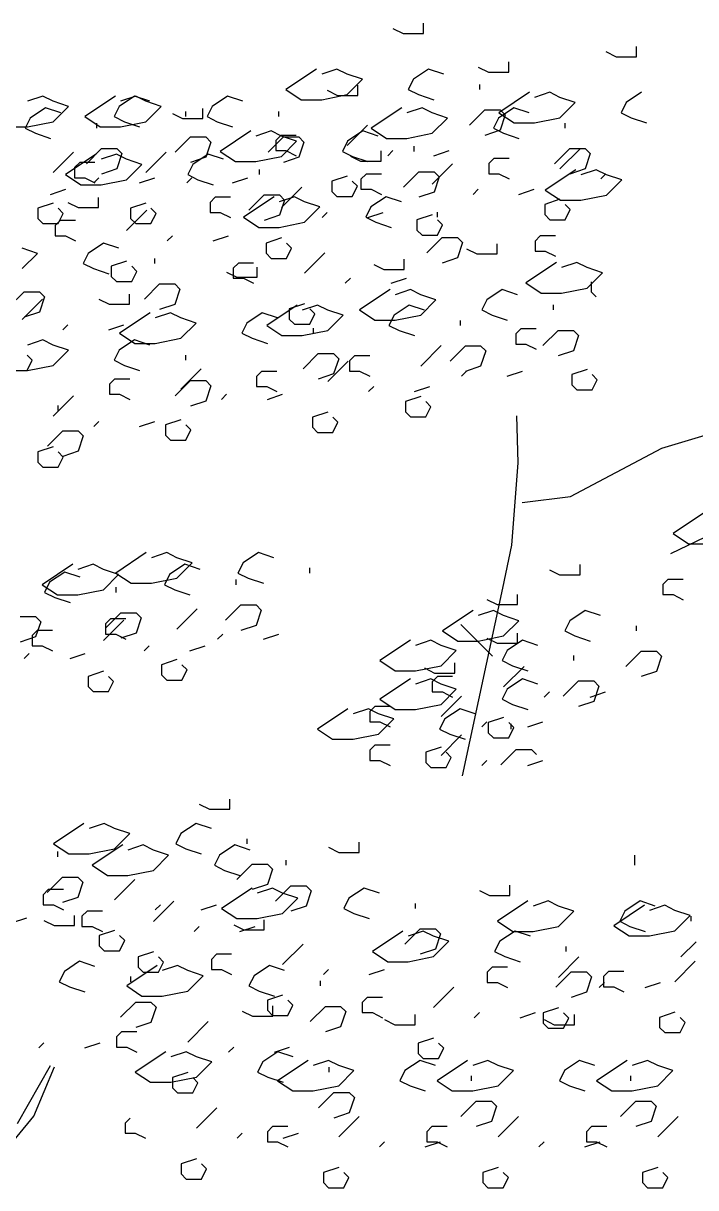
# Model space of a CAD drawing. Header units: metres. Extents: x 2330 to 2661, y 695 to 924.
# Drawn here: x 2596.134 to 2596.994, y 787.908 to 789.399 of the extents above; entities that cross this region are included whole.
import ezdxf

# ---------------------------------------------------------------- set-up
doc = ezdxf.new("R2010")
doc.units = ezdxf.units.M
doc.header["$LTSCALE"] = 20

msp = doc.modelspace()

# ---------------------------------------------------------------- linework, layer by layer
for p, q in [((2596.6065, 789.3927), (2596.6195, 789.3862)), ((2596.6456, 789.3862), (2596.6456, 789.3992)), ((2596.6195, 789.3862), (2596.6456, 789.3862)), ((2596.8788, 789.363), (2596.8918, 789.3564)), ((2596.9179, 789.3564), (2596.9179, 789.3695)), ((2596.7154, 789.3432), (2596.7285, 789.3366)), ((2596.7545, 789.3366), (2596.7545, 789.3497)), ((2596.8918, 789.3564), (2596.9179, 789.3564)), ((2596.5088, 789.3405), (2596.4696, 789.3144)), ((2596.5348, 789.3405), (2596.5153, 789.334)), ((2596.5479, 789.334), (2596.5348, 789.3405)), ((2596.5674, 789.3275), (2596.5479, 789.334)), ((2596.5479, 789.3079), (2596.5674, 789.3275)), ((2596.6326, 789.3275), (2596.6261, 789.3144)), ((2596.6521, 789.3405), (2596.6326, 789.3275)), ((2596.6717, 789.334), (2596.6521, 789.3405)), ((2596.7285, 789.3366), (2596.7545, 789.3366)), ((2596.4696, 789.3144), (2596.4892, 789.3014)), ((2596.5224, 789.3134), (2596.5354, 789.3069)), ((2596.5615, 789.3069), (2596.5615, 789.32)), ((2596.6261, 789.3144), (2596.6391, 789.3079)), ((2596.7173, 789.3209), (2596.7173, 789.3144)), ((2596.1586, 789.3058), (2596.139, 789.2993)), ((2596.1716, 789.2993), (2596.1586, 789.3058)), ((2596.1912, 789.2928), (2596.1716, 789.2993)), ((2596.2513, 789.3058), (2596.2122, 789.2797)), ((2596.2759, 789.3058), (2596.2563, 789.2928)), ((2596.2774, 789.3058), (2596.2578, 789.2993)), ((2596.2954, 789.2993), (2596.2759, 789.3058)), ((2596.2904, 789.2993), (2596.2774, 789.3058)), ((2596.31, 789.2928), (2596.2904, 789.2993)), ((2596.3947, 789.3058), (2596.3751, 789.2928)), ((2596.4142, 789.2993), (2596.3947, 789.3058)), ((2596.4892, 789.3014), (2596.5153, 789.3014)), ((2596.5153, 789.3014), (2596.5479, 789.3079)), ((2596.5354, 789.3069), (2596.5615, 789.3069)), ((2596.6391, 789.3079), (2596.6587, 789.3014)), ((2596.781, 789.3108), (2596.7419, 789.2847)), ((2596.8071, 789.3108), (2596.7876, 789.3043)), ((2596.8201, 789.3043), (2596.8071, 789.3108)), ((2596.8397, 789.2977), (2596.8201, 789.3043)), ((2596.8201, 789.2782), (2596.8397, 789.2977)), ((2596.9049, 789.2977), (2596.8984, 789.2847)), ((2596.9244, 789.3108), (2596.9049, 789.2977)), ((2596.162, 789.291), (2596.1425, 789.2779)), ((2596.1816, 789.2845), (2596.162, 789.291)), ((2596.1716, 789.2732), (2596.1912, 789.2928)), ((2596.2563, 789.2928), (2596.2498, 789.2797)), ((2596.2904, 789.2732), (2596.31, 789.2928)), ((2596.3243, 789.2837), (2596.3374, 789.2772)), ((2596.3411, 789.2863), (2596.3411, 789.2797)), ((2596.3634, 789.2772), (2596.3634, 789.2902)), ((2596.3751, 789.2928), (2596.3686, 789.2797)), ((2596.4599, 789.2863), (2596.4599, 789.2797)), ((2596.6177, 789.291), (2596.5786, 789.2649)), ((2596.6437, 789.291), (2596.6242, 789.2845)), ((2596.6568, 789.2845), (2596.6437, 789.291)), ((2596.6763, 789.2779), (2596.6568, 789.2845)), ((2596.7043, 789.2688), (2596.7238, 789.2883)), ((2596.7238, 789.2883), (2596.7434, 789.2883)), ((2596.7611, 789.291), (2596.7415, 789.2779)), ((2596.7419, 789.2847), (2596.7615, 789.2717)), ((2596.7434, 789.2883), (2596.7499, 789.2818)), ((2596.7806, 789.2845), (2596.7611, 789.291)), ((2596.8984, 789.2847), (2596.9114, 789.2782)), ((2596.1425, 789.2779), (2596.1359, 789.2649)), ((2596.139, 789.2667), (2596.1716, 789.2732)), ((2596.2122, 789.2797), (2596.2318, 789.2667)), ((2596.2272, 789.2714), (2596.2272, 789.2649)), ((2596.2498, 789.2797), (2596.2628, 789.2732)), ((2596.2578, 789.2667), (2596.2904, 789.2732)), ((2596.2628, 789.2732), (2596.2824, 789.2667)), ((2596.3374, 789.2772), (2596.3634, 789.2772)), ((2596.3686, 789.2797), (2596.3817, 789.2732)), ((2596.3817, 789.2732), (2596.4012, 789.2667)), ((2596.5739, 789.2688), (2596.5479, 789.2427)), ((2596.6568, 789.2584), (2596.6763, 789.2779)), ((2596.7415, 789.2779), (2596.735, 789.2649)), ((2596.7499, 789.2818), (2596.7434, 789.2622)), ((2596.7615, 789.2717), (2596.7876, 789.2717)), ((2596.7876, 789.2717), (2596.8201, 789.2782)), ((2596.8262, 789.2714), (2596.8262, 789.2649)), ((2596.9114, 789.2782), (2596.9309, 789.2717)), ((2596.1129, 789.2667), (2596.139, 789.2667)), ((2596.1359, 789.2649), (2596.149, 789.2584)), ((2596.149, 789.2584), (2596.1685, 789.2518)), ((2596.2318, 789.2667), (2596.2578, 789.2667)), ((2596.328, 789.2341), (2596.3476, 789.2537)), ((2596.3476, 789.2537), (2596.3671, 789.2537)), ((2596.3671, 789.2537), (2596.3736, 789.2471)), ((2596.4246, 789.2613), (2596.3855, 789.2352)), ((2596.4507, 789.2613), (2596.4311, 789.2547)), ((2596.4468, 789.2341), (2596.4664, 789.2537)), ((2596.4637, 789.2547), (2596.4507, 789.2613)), ((2596.4631, 789.2557), (2596.4566, 789.2492)), ((2596.4827, 789.2557), (2596.4631, 789.2557)), ((2596.4832, 789.2482), (2596.4637, 789.2547)), ((2596.4664, 789.2537), (2596.4859, 789.2537)), ((2596.4859, 789.2537), (2596.4925, 789.2471)), ((2596.568, 789.2613), (2596.5484, 789.2482)), ((2596.5875, 789.2547), (2596.568, 789.2613)), ((2596.5786, 789.2649), (2596.5981, 789.2518)), ((2596.6242, 789.2518), (2596.6568, 789.2584)), ((2596.7434, 789.2622), (2596.7238, 789.2557)), ((2596.735, 789.2649), (2596.748, 789.2584)), ((2596.748, 789.2584), (2596.7676, 789.2518)), ((2596.2142, 789.2192), (2596.2337, 789.2388)), ((2596.2337, 789.2388), (2596.2533, 789.2388)), ((2596.2533, 789.2388), (2596.2598, 789.2323)), ((2596.3736, 789.2471), (2596.3671, 789.2276)), ((2596.4566, 789.2492), (2596.4566, 789.2362)), ((2596.4637, 789.2286), (2596.4832, 789.2482)), ((2596.4925, 789.2471), (2596.4859, 789.2276)), ((2596.5484, 789.2482), (2596.5419, 789.2352)), ((2596.5981, 789.2518), (2596.6242, 789.2518)), ((2596.6331, 789.2417), (2596.6331, 789.2352)), ((2596.8132, 789.2192), (2596.8327, 789.2388)), ((2596.8462, 789.239), (2596.8201, 789.213)), ((2596.8327, 789.2388), (2596.8523, 789.2388)), ((2596.8523, 789.2388), (2596.8588, 789.2323)), ((2596.1977, 789.2341), (2596.1716, 789.208)), ((2596.2266, 789.2315), (2596.1875, 789.2054)), ((2596.2526, 789.2315), (2596.2331, 789.225)), ((2596.2657, 789.225), (2596.2526, 789.2315)), ((2596.2598, 789.2323), (2596.2533, 789.2127)), ((2596.2852, 789.2185), (2596.2657, 789.225)), ((2596.3165, 789.2341), (2596.2904, 789.208)), ((2596.3671, 789.2276), (2596.3476, 789.221)), ((2596.3699, 789.2315), (2596.3504, 789.2185)), ((2596.3895, 789.225), (2596.3699, 789.2315)), ((2596.3855, 789.2352), (2596.405, 789.2221)), ((2596.4311, 789.2221), (2596.4637, 789.2286)), ((2596.4566, 789.2362), (2596.4696, 789.2362)), ((2596.4859, 789.2276), (2596.4664, 789.221)), ((2596.4696, 789.2362), (2596.4827, 789.2296)), ((2596.5419, 789.2352), (2596.5549, 789.2286)), ((2596.5521, 789.2292), (2596.5651, 789.2227)), ((2596.5549, 789.2286), (2596.5745, 789.2221)), ((2596.5912, 789.2227), (2596.5912, 789.2357)), ((2596.6065, 789.2362), (2596.6, 789.2296)), ((2596.6587, 789.2296), (2596.6782, 789.2362)), ((2596.7354, 789.226), (2596.7289, 789.2195)), ((2596.755, 789.226), (2596.7354, 789.226)), ((2596.8588, 789.2323), (2596.8523, 789.2127)), ((2596.2057, 789.221), (2596.1992, 789.2145)), ((2596.1992, 789.2145), (2596.1992, 789.2015)), ((2596.2252, 789.221), (2596.2057, 789.221)), ((2596.2533, 789.2127), (2596.2337, 789.2062)), ((2596.2657, 789.1989), (2596.2852, 789.2185)), ((2596.3504, 789.2185), (2596.3439, 789.2054)), ((2596.405, 789.2221), (2596.4311, 789.2221)), ((2596.4351, 789.212), (2596.4351, 789.2054)), ((2596.5651, 789.2227), (2596.5912, 789.2227)), ((2596.6201, 789.1895), (2596.6397, 789.2091)), ((2596.6397, 789.2091), (2596.6592, 789.2091)), ((2596.6828, 789.2192), (2596.6568, 789.1931)), ((2596.6592, 789.2091), (2596.6657, 789.2026)), ((2596.7289, 789.2195), (2596.7289, 789.2064)), ((2596.8405, 789.2117), (2596.8013, 789.1856)), ((2596.8523, 789.2127), (2596.8327, 789.2062)), ((2596.8665, 789.2117), (2596.847, 789.2052)), ((2596.8796, 789.2052), (2596.8665, 789.2117)), ((2596.1875, 789.2054), (2596.207, 789.1924)), ((2596.1992, 789.2015), (2596.2122, 789.2015)), ((2596.2122, 789.2015), (2596.2252, 789.195)), ((2596.2303, 789.2015), (2596.2237, 789.195)), ((2596.2331, 789.1924), (2596.2657, 789.1989)), ((2596.2824, 789.195), (2596.302, 789.2015)), ((2596.3491, 789.2015), (2596.3426, 789.195)), ((2596.3439, 789.2054), (2596.3569, 789.1989)), ((2596.3569, 789.1989), (2596.3765, 789.1924)), ((2596.4012, 789.195), (2596.4208, 789.2015)), ((2596.5479, 789.2035), (2596.5283, 789.197)), ((2596.5283, 789.197), (2596.5283, 789.184)), ((2596.5609, 789.1905), (2596.5544, 789.197)), ((2596.572, 789.2062), (2596.5655, 789.1997)), ((2596.5655, 789.1997), (2596.5655, 789.1866)), ((2596.5916, 789.2062), (2596.572, 789.2062)), ((2596.6657, 789.2026), (2596.6592, 789.183)), ((2596.7289, 789.2064), (2596.7419, 789.2064)), ((2596.7419, 789.2064), (2596.755, 789.1999)), ((2596.8788, 789.2064), (2596.8723, 789.1999)), ((2596.8991, 789.1987), (2596.8796, 789.2052)), ((2596.8796, 789.1791), (2596.8991, 789.1987)), ((2596.1685, 789.1801), (2596.1881, 789.1866)), ((2596.207, 789.1924), (2596.2331, 789.1924)), ((2596.4221, 789.1598), (2596.4416, 789.1794)), ((2596.4416, 789.1794), (2596.4612, 789.1794)), ((2596.4612, 789.1794), (2596.4677, 789.1728)), ((2596.4898, 789.1895), (2596.4637, 789.1634)), ((2596.5283, 789.184), (2596.5348, 789.1775)), ((2596.5544, 789.1775), (2596.5609, 789.1905)), ((2596.5655, 789.1866), (2596.5786, 789.1866)), ((2596.5786, 789.1866), (2596.5916, 789.1801)), ((2596.6592, 789.183), (2596.6397, 789.1765)), ((2596.7154, 789.1866), (2596.7089, 789.1801)), ((2596.7676, 789.1801), (2596.7871, 789.1866)), ((2596.8013, 789.1856), (2596.8209, 789.1726)), ((2596.847, 789.1726), (2596.8796, 789.1791)), ((2596.1716, 789.1689), (2596.152, 789.1623)), ((2596.1907, 789.1698), (2596.2037, 789.1633)), ((2596.2037, 789.1633), (2596.2298, 789.1633)), ((2596.2298, 789.1633), (2596.2298, 789.1763)), ((2596.2904, 789.1689), (2596.2709, 789.1623)), ((2596.379, 789.1765), (2596.3725, 789.1699)), ((2596.3725, 789.1699), (2596.3725, 789.1569)), ((2596.3985, 789.1765), (2596.379, 789.1765)), ((2596.4543, 789.177), (2596.4152, 789.151)), ((2596.4804, 789.177), (2596.4608, 789.1705)), ((2596.4677, 789.1728), (2596.4612, 789.1533)), ((2596.4934, 789.1705), (2596.4804, 789.177)), ((2596.513, 789.164), (2596.4934, 789.1705)), ((2596.4934, 789.1444), (2596.513, 789.164)), ((2596.5348, 789.1775), (2596.5479, 789.1775)), ((2596.5479, 789.1775), (2596.5544, 789.1775)), ((2596.5781, 789.164), (2596.5716, 789.151)), ((2596.5977, 789.177), (2596.5781, 789.164)), ((2596.6172, 789.1705), (2596.5977, 789.177)), ((2596.8201, 789.1738), (2596.8006, 789.1673)), ((2596.8006, 789.1673), (2596.8006, 789.1543)), ((2596.8209, 789.1726), (2596.847, 789.1726)), ((2596.8332, 789.1608), (2596.8267, 789.1673)), ((2596.152, 789.1623), (2596.152, 789.1493)), ((2596.152, 789.1493), (2596.1586, 789.1428)), ((2596.1846, 789.1558), (2596.1781, 789.1623)), ((2596.1781, 789.1428), (2596.1846, 789.1558)), ((2596.2917, 789.1598), (2596.2657, 789.1337)), ((2596.2709, 789.1623), (2596.2709, 789.1493)), ((2596.2709, 789.1493), (2596.2774, 789.1428)), ((2596.3035, 789.1558), (2596.2969, 789.1623)), ((2596.2969, 789.1428), (2596.3035, 789.1558)), ((2596.3725, 789.1569), (2596.3855, 789.1569)), ((2596.3855, 789.1569), (2596.3985, 789.1504)), ((2596.4152, 789.151), (2596.4347, 789.1379)), ((2596.4612, 789.1533), (2596.4416, 789.1467)), ((2596.5224, 789.1569), (2596.5158, 789.1504)), ((2596.5716, 789.151), (2596.5846, 789.1444)), ((2596.5745, 789.1504), (2596.594, 789.1569)), ((2596.6568, 789.154), (2596.6372, 789.1475)), ((2596.6629, 789.1575), (2596.6629, 789.151)), ((2596.8006, 789.1543), (2596.8071, 789.1477)), ((2596.8267, 789.1477), (2596.8332, 789.1608)), ((2596.1586, 789.1428), (2596.1716, 789.1428)), ((2596.1716, 789.1428), (2596.1781, 789.1428)), ((2596.1809, 789.1467), (2596.1744, 789.1402)), ((2596.1744, 789.1402), (2596.1744, 789.1272)), ((2596.2005, 789.1467), (2596.1809, 789.1467)), ((2596.2774, 789.1428), (2596.2904, 789.1428)), ((2596.2904, 789.1428), (2596.2969, 789.1428)), ((2596.4347, 789.1379), (2596.4608, 789.1379)), ((2596.4608, 789.1379), (2596.4934, 789.1444)), ((2596.5846, 789.1444), (2596.6042, 789.1379)), ((2596.6372, 789.1475), (2596.6372, 789.1344)), ((2596.6372, 789.1344), (2596.6437, 789.1279)), ((2596.6698, 789.141), (2596.6633, 789.1475)), ((2596.6633, 789.1279), (2596.6698, 789.141)), ((2596.8071, 789.1477), (2596.8201, 789.1477)), ((2596.8201, 789.1477), (2596.8267, 789.1477)), ((2596.1744, 789.1272), (2596.1875, 789.1272)), ((2596.1875, 789.1272), (2596.2005, 789.1207)), ((2596.3243, 789.1272), (2596.3178, 789.1207)), ((2596.3765, 789.1207), (2596.396, 789.1272)), ((2596.4637, 789.1243), (2596.4441, 789.1178)), ((2596.6437, 789.1279), (2596.6568, 789.1279)), ((2596.6498, 789.1053), (2596.6694, 789.1249)), ((2596.6568, 789.1279), (2596.6633, 789.1279)), ((2596.6694, 789.1249), (2596.6889, 789.1249)), ((2596.6889, 789.1249), (2596.6954, 789.1183)), ((2596.7948, 789.1269), (2596.7883, 789.1204)), ((2596.7883, 789.1204), (2596.7883, 789.1074)), ((2596.8144, 789.1269), (2596.7948, 789.1269)), ((2596.1515, 789.1046), (2596.132, 789.1111)), ((2596.132, 789.085), (2596.1515, 789.1046)), ((2596.2167, 789.1046), (2596.2102, 789.0915)), ((2596.2363, 789.1176), (2596.2167, 789.1046)), ((2596.2558, 789.1111), (2596.2363, 789.1176)), ((2596.4441, 789.1178), (2596.4441, 789.1047)), ((2596.4441, 789.1047), (2596.4507, 789.0982)), ((2596.4767, 789.1112), (2596.4702, 789.1178)), ((2596.4702, 789.0982), (2596.4767, 789.1112)), ((2596.5195, 789.1053), (2596.4934, 789.0792)), ((2596.6954, 789.1183), (2596.6889, 789.0988)), ((2596.7006, 789.1103), (2596.7136, 789.1038)), ((2596.7136, 789.1038), (2596.7397, 789.1038)), ((2596.7397, 789.1038), (2596.7397, 789.1169)), ((2596.7883, 789.1074), (2596.8013, 789.1074)), ((2596.8013, 789.1074), (2596.8144, 789.1008)), ((2596.2102, 789.0915), (2596.2232, 789.085)), ((2596.2657, 789.0946), (2596.2461, 789.088)), ((2596.3014, 789.098), (2596.3014, 789.0915)), ((2596.4087, 789.0922), (2596.4022, 789.0857)), ((2596.4282, 789.0922), (2596.4087, 789.0922)), ((2596.4507, 789.0982), (2596.4637, 789.0982)), ((2596.4637, 789.0982), (2596.4702, 789.0982)), ((2596.5818, 789.0905), (2596.5948, 789.084)), ((2596.6209, 789.084), (2596.6209, 789.097)), ((2596.6889, 789.0988), (2596.6694, 789.0922)), ((2596.8157, 789.0928), (2596.7766, 789.0667)), ((2596.8418, 789.0928), (2596.8222, 789.0863)), ((2596.8548, 789.0863), (2596.8418, 789.0928)), ((2596.2232, 789.085), (2596.2428, 789.0785)), ((2596.2461, 789.088), (2596.2461, 789.075)), ((2596.2461, 789.075), (2596.2526, 789.0685)), ((2596.2787, 789.0815), (2596.2722, 789.088)), ((2596.2722, 789.0685), (2596.2787, 789.0815)), ((2596.3936, 789.0806), (2596.4067, 789.0741)), ((2596.4022, 789.0857), (2596.4022, 789.0727)), ((2596.4067, 789.0741), (2596.4327, 789.0741)), ((2596.4327, 789.0741), (2596.4327, 789.0871)), ((2596.5948, 789.084), (2596.6209, 789.084)), ((2596.8744, 789.0798), (2596.8548, 789.0863)), ((2596.8548, 789.0602), (2596.8744, 789.0798)), ((2596.2526, 789.0685), (2596.2657, 789.0685)), ((2596.2657, 789.0685), (2596.2722, 789.0685)), ((2596.2884, 789.0458), (2596.308, 789.0654)), ((2596.308, 789.0654), (2596.3275, 789.0654)), ((2596.3275, 789.0654), (2596.334, 789.0589)), ((2596.334, 789.0589), (2596.3275, 789.0393)), ((2596.4022, 789.0727), (2596.4152, 789.0727)), ((2596.4152, 789.0727), (2596.4282, 789.0662)), ((2596.5521, 789.0727), (2596.5455, 789.0662)), ((2596.6042, 789.0662), (2596.6237, 789.0727)), ((2596.7766, 789.0667), (2596.7961, 789.0537)), ((2596.8222, 789.0537), (2596.8548, 789.0602)), ((2596.86, 789.0682), (2596.86, 789.0552)), ((2596.1151, 789.0359), (2596.1347, 789.0555)), ((2596.1581, 789.0458), (2596.132, 789.0198)), ((2596.1347, 789.0555), (2596.1542, 789.0555)), ((2596.1542, 789.0555), (2596.1608, 789.049)), ((2596.1608, 789.049), (2596.1542, 789.0294)), ((2596.2303, 789.0459), (2596.2433, 789.0394)), ((2596.2694, 789.0394), (2596.2694, 789.0525)), ((2596.6028, 789.0582), (2596.5637, 789.0321)), ((2596.6289, 789.0582), (2596.6093, 789.0516)), ((2596.6419, 789.0516), (2596.6289, 789.0582)), ((2596.6615, 789.0451), (2596.6419, 789.0516)), ((2596.6419, 789.0255), (2596.6615, 789.0451)), ((2596.7266, 789.0451), (2596.7201, 789.0321)), ((2596.7462, 789.0582), (2596.7266, 789.0451)), ((2596.7658, 789.0516), (2596.7462, 789.0582)), ((2596.7961, 789.0537), (2596.8222, 789.0537)), ((2596.86, 789.0552), (2596.8665, 789.0487)), ((2596.1542, 789.0294), (2596.1347, 789.0229)), ((2596.2433, 789.0394), (2596.2694, 789.0394)), ((2596.3275, 789.0393), (2596.308, 789.0328)), ((2596.484, 789.0383), (2596.4449, 789.0122)), ((2596.4934, 789.0401), (2596.4738, 789.0335)), ((2596.4738, 789.0335), (2596.4738, 789.0205)), ((2596.5101, 789.0383), (2596.4905, 789.0318)), ((2596.5064, 789.027), (2596.4999, 789.0335)), ((2596.5231, 789.0318), (2596.5101, 789.0383)), ((2596.5427, 789.0253), (2596.5231, 789.0318)), ((2596.5637, 789.0321), (2596.5833, 789.019)), ((2596.6274, 789.0383), (2596.6078, 789.0253)), ((2596.6469, 789.0318), (2596.6274, 789.0383)), ((2596.7201, 789.0321), (2596.7332, 789.0255)), ((2596.8114, 789.0386), (2596.8114, 789.0321)), ((2596.2959, 789.0284), (2596.2568, 789.0023)), ((2596.3219, 789.0284), (2596.3024, 789.0219)), ((2596.335, 789.0219), (2596.3219, 789.0284)), ((2596.3545, 789.0154), (2596.335, 789.0219)), ((2596.335, 788.9958), (2596.3545, 789.0154)), ((2596.4197, 789.0154), (2596.4132, 789.0023)), ((2596.4393, 789.0284), (2596.4197, 789.0154)), ((2596.4588, 789.0219), (2596.4393, 789.0284)), ((2596.4738, 789.0205), (2596.4804, 789.014)), ((2596.4999, 789.014), (2596.5064, 789.027)), ((2596.5231, 789.0057), (2596.5427, 789.0253)), ((2596.5833, 789.019), (2596.6093, 789.019)), ((2596.6078, 789.0253), (2596.6013, 789.0122)), ((2596.6093, 789.019), (2596.6419, 789.0255)), ((2596.6926, 789.0188), (2596.6926, 789.0122)), ((2596.7332, 789.0255), (2596.7527, 789.019)), ((2596.1907, 789.0132), (2596.1841, 789.0067)), ((2596.2428, 789.0067), (2596.2623, 789.0132)), ((2596.2568, 789.0023), (2596.2763, 788.9893)), ((2596.4132, 789.0023), (2596.4262, 788.9958)), ((2596.4449, 789.0122), (2596.4644, 788.9992)), ((2596.4644, 788.9992), (2596.4905, 788.9992)), ((2596.4804, 789.014), (2596.4934, 789.014)), ((2596.4905, 788.9992), (2596.5231, 789.0057)), ((2596.4934, 789.014), (2596.4999, 789.014)), ((2596.5044, 789.0089), (2596.5044, 789.0023)), ((2596.6013, 789.0122), (2596.6143, 789.0057)), ((2596.6143, 789.0057), (2596.6339, 788.9992)), ((2596.7701, 789.008), (2596.7636, 789.0015)), ((2596.7636, 789.0015), (2596.7636, 788.9885)), ((2596.7896, 789.008), (2596.7701, 789.008)), ((2596.7983, 788.9864), (2596.8179, 789.006)), ((2596.8179, 789.006), (2596.8374, 789.006)), ((2596.8374, 789.006), (2596.844, 788.9994)), ((2596.844, 788.9994), (2596.8374, 788.9799)), ((2596.1586, 788.9938), (2596.139, 788.9872)), ((2596.1716, 788.9872), (2596.1586, 788.9938)), ((2596.1912, 788.9807), (2596.1716, 788.9872)), ((2596.2759, 788.9938), (2596.2563, 788.9807)), ((2596.2954, 788.9872), (2596.2759, 788.9938)), ((2596.2763, 788.9893), (2596.3024, 788.9893)), ((2596.3024, 788.9893), (2596.335, 788.9958)), ((2596.4262, 788.9958), (2596.4458, 788.9893)), ((2596.668, 788.9864), (2596.6419, 788.9603)), ((2596.6795, 788.9666), (2596.6991, 788.9862)), ((2596.6991, 788.9862), (2596.7186, 788.9862)), ((2596.7186, 788.9862), (2596.7251, 788.9796)), ((2596.7636, 788.9885), (2596.7766, 788.9885)), ((2596.7766, 788.9885), (2596.7896, 788.9819)), ((2596.145, 788.9676), (2596.1385, 788.9741)), ((2596.1716, 788.9611), (2596.1912, 788.9807)), ((2596.2563, 788.9807), (2596.2498, 788.9677)), ((2596.3411, 788.9742), (2596.3411, 788.9677)), ((2596.4914, 788.9567), (2596.5109, 788.9762)), ((2596.5109, 788.9762), (2596.5305, 788.9762)), ((2596.5305, 788.9762), (2596.537, 788.9697)), ((2596.537, 788.9697), (2596.5305, 788.9502)), ((2596.5572, 788.9734), (2596.5507, 788.9668)), ((2596.5767, 788.9734), (2596.5572, 788.9734)), ((2596.7251, 788.9796), (2596.7186, 788.9601)), ((2596.8374, 788.9799), (2596.8179, 788.9734)), ((2596.1129, 788.9546), (2596.139, 788.9546)), ((2596.132, 788.9545), (2596.1385, 788.9545)), ((2596.1385, 788.9545), (2596.145, 788.9676)), ((2596.139, 788.9546), (2596.1716, 788.9611)), ((2596.2498, 788.9677), (2596.2628, 788.9611)), ((2596.2628, 788.9611), (2596.2824, 788.9546)), ((2596.361, 788.9567), (2596.335, 788.9306)), ((2596.5492, 788.9666), (2596.5231, 788.9405)), ((2596.5507, 788.9668), (2596.5507, 788.9538)), ((2596.7186, 788.9601), (2596.6991, 788.9535)), ((2596.8548, 788.9559), (2596.8352, 788.9493)), ((2596.2502, 788.9436), (2596.2437, 788.9371)), ((2596.2698, 788.9436), (2596.2502, 788.9436)), ((2596.328, 788.922), (2596.3476, 788.9416)), ((2596.3476, 788.9416), (2596.3671, 788.9416)), ((2596.3671, 788.9416), (2596.3736, 788.9351)), ((2596.4384, 788.9535), (2596.4319, 788.947)), ((2596.4319, 788.947), (2596.4319, 788.934)), ((2596.4579, 788.9535), (2596.4384, 788.9535)), ((2596.5305, 788.9502), (2596.5109, 788.9436)), ((2596.5507, 788.9538), (2596.5637, 788.9538)), ((2596.5637, 788.9538), (2596.5767, 788.9473)), ((2596.7006, 788.9538), (2596.6941, 788.9473)), ((2596.7527, 788.9473), (2596.7723, 788.9538)), ((2596.8352, 788.9493), (2596.8352, 788.9363)), ((2596.8678, 788.9428), (2596.8613, 788.9493)), ((2596.8613, 788.9298), (2596.8678, 788.9428)), ((2596.2437, 788.9371), (2596.2437, 788.9241)), ((2596.3736, 788.9351), (2596.3671, 788.9155)), ((2596.4319, 788.934), (2596.4449, 788.934)), ((2596.4449, 788.934), (2596.4579, 788.9275)), ((2596.5818, 788.934), (2596.5752, 788.9275)), ((2596.6339, 788.9275), (2596.6535, 788.934)), ((2596.8352, 788.9363), (2596.8418, 788.9298)), ((2596.8418, 788.9298), (2596.8548, 788.9298)), ((2596.8548, 788.9298), (2596.8613, 788.9298)), ((2596.1977, 788.922), (2596.1716, 788.8959)), ((2596.1777, 788.9098), (2596.1777, 788.9033)), ((2596.2437, 788.9241), (2596.2568, 788.9241)), ((2596.2568, 788.9241), (2596.2698, 788.9175)), ((2596.3671, 788.9155), (2596.3476, 788.909)), ((2596.3936, 788.9241), (2596.3871, 788.9175)), ((2596.4458, 788.9175), (2596.4653, 788.9241)), ((2596.6419, 788.9212), (2596.6224, 788.9147)), ((2596.6224, 788.9147), (2596.6224, 788.9016)), ((2596.655, 788.9081), (2596.6484, 788.9147)), ((2596.5231, 788.9014), (2596.5036, 788.8948)), ((2596.5036, 788.8948), (2596.5036, 788.8818)), ((2596.5361, 788.8883), (2596.5296, 788.8948)), ((2596.6224, 788.9016), (2596.6289, 788.8951)), ((2596.6289, 788.8951), (2596.6419, 788.8951)), ((2596.6419, 788.8951), (2596.6484, 788.8951)), ((2596.6484, 788.8951), (2596.655, 788.9081)), ((2596.7647, 788.8965), (2596.7664, 788.8364)), ((2596.9503, 788.8549), (2597.1014, 788.9006)), ((2596.2303, 788.8894), (2596.2237, 788.8829)), ((2596.2824, 788.8829), (2596.302, 788.8894)), ((2596.335, 788.8915), (2596.3154, 788.8849)), ((2596.3154, 788.8849), (2596.3154, 788.8719)), ((2596.348, 788.8784), (2596.3415, 788.8849)), ((2596.5036, 788.8818), (2596.5101, 788.8753)), ((2596.5296, 788.8753), (2596.5361, 788.8883)), ((2596.1646, 788.8576), (2596.1842, 788.8772)), ((2596.1842, 788.8772), (2596.2038, 788.8772)), ((2596.2038, 788.8772), (2596.2103, 788.8707)), ((2596.2103, 788.8707), (2596.2038, 788.8511)), ((2596.3154, 788.8719), (2596.3219, 788.8654)), ((2596.3219, 788.8654), (2596.335, 788.8654)), ((2596.335, 788.8654), (2596.3415, 788.8654)), ((2596.3415, 788.8654), (2596.348, 788.8784)), ((2596.5101, 788.8753), (2596.5231, 788.8753)), ((2596.5231, 788.8753), (2596.5296, 788.8753)), ((2596.1716, 788.8568), (2596.152, 788.8503)), ((2596.152, 788.8503), (2596.152, 788.8372)), ((2596.1846, 788.8437), (2596.1781, 788.8503)), ((2596.2038, 788.8511), (2596.1842, 788.8446)), ((2596.8335, 788.7931), (2596.9503, 788.8549)), ((2596.152, 788.8372), (2596.1586, 788.8307)), ((2596.1781, 788.8307), (2596.1846, 788.8437)), ((2596.7664, 788.8364), (2596.7582, 788.7307)), ((2596.1586, 788.8307), (2596.1716, 788.8307)), ((2596.1716, 788.8307), (2596.1781, 788.8307)), ((2596.7716, 788.7857), (2596.8335, 788.7931)), ((2597.0564, 788.7657), (2596.9617, 788.7197)), ((2597.0039, 788.7718), (2596.9648, 788.7458)), ((2596.9648, 788.7458), (2596.9844, 788.7327)), ((2596.7582, 788.7307), (2596.7466, 788.6758)), ((2596.9844, 788.7327), (2597.0104, 788.7327)), ((2596.2909, 788.7213), (2596.2518, 788.6952)), ((2596.317, 788.7213), (2596.2974, 788.7148)), ((2596.33, 788.7148), (2596.317, 788.7213)), ((2596.4343, 788.7213), (2596.4148, 788.7083)), ((2596.4539, 788.7148), (2596.4343, 788.7213)), ((2596.1969, 788.7064), (2596.1578, 788.6803)), ((2596.2229, 788.7064), (2596.2034, 788.6999)), ((2596.236, 788.6999), (2596.2229, 788.7064)), ((2596.3402, 788.7064), (2596.3207, 788.6934)), ((2596.3496, 788.7083), (2596.33, 788.7148)), ((2596.33, 788.6887), (2596.3496, 788.7083)), ((2596.3598, 788.6999), (2596.3402, 788.7064)), ((2596.4148, 788.7083), (2596.4082, 788.6952)), ((2596.4995, 788.7017), (2596.4995, 788.6952)), ((2596.8458, 788.6929), (2596.8458, 788.706)), ((2596.1868, 788.6965), (2596.1672, 788.6835)), ((2596.2063, 788.69), (2596.1868, 788.6965)), ((2596.2555, 788.6934), (2596.236, 788.6999)), ((2596.236, 788.6738), (2596.2555, 788.6934)), ((2596.2518, 788.6952), (2596.2714, 788.6822)), ((2596.2974, 788.6822), (2596.33, 788.6887)), ((2596.3207, 788.6934), (2596.3142, 788.6803)), ((2596.4054, 788.6869), (2596.4054, 788.6803)), ((2596.4082, 788.6952), (2596.4213, 788.6887)), ((2596.4213, 788.6887), (2596.4408, 788.6822)), ((2596.8066, 788.6994), (2596.8197, 788.6929)), ((2596.8197, 788.6929), (2596.8458, 788.6929)), ((2596.9583, 788.6871), (2596.9518, 788.6805)), ((2596.9779, 788.6871), (2596.9583, 788.6871)), ((2596.1578, 788.6803), (2596.1773, 788.6673)), ((2596.1672, 788.6835), (2596.1607, 788.6704)), ((2596.2034, 788.6673), (2596.236, 788.6738)), ((2596.2519, 788.677), (2596.2519, 788.6704)), ((2596.2714, 788.6822), (2596.2974, 788.6822)), ((2596.3142, 788.6803), (2596.3272, 788.6738)), ((2596.3272, 788.6738), (2596.3468, 788.6673)), ((2596.7466, 788.6758), (2596.6952, 788.4353)), ((2596.9518, 788.6805), (2596.9518, 788.6675)), ((2596.1607, 788.6704), (2596.1737, 788.6639)), ((2596.1737, 788.6639), (2596.1933, 788.6574)), ((2596.1773, 788.6673), (2596.2034, 788.6673)), ((2596.7266, 788.6613), (2596.7397, 788.6548)), ((2596.7658, 788.6548), (2596.7658, 788.6678)), ((2596.9518, 788.6675), (2596.9648, 788.6675)), ((2596.9648, 788.6675), (2596.9779, 788.661)), ((2596.2389, 788.6248), (2596.2585, 788.6443)), ((2596.2585, 788.6443), (2596.278, 788.6443)), ((2596.278, 788.6443), (2596.2845, 788.6378)), ((2596.3561, 788.6495), (2596.33, 788.6235)), ((2596.3924, 788.6347), (2596.4119, 788.6543)), ((2596.4119, 788.6543), (2596.4315, 788.6543)), ((2596.4315, 788.6543), (2596.438, 788.6477)), ((2596.438, 788.6477), (2596.4315, 788.6282)), ((2596.7089, 788.6473), (2596.6698, 788.6212)), ((2596.735, 788.6473), (2596.7154, 788.6407)), ((2596.748, 788.6407), (2596.735, 788.6473)), ((2596.7397, 788.6548), (2596.7658, 788.6548)), ((2596.8523, 788.6473), (2596.8327, 788.6342)), ((2596.8718, 788.6407), (2596.8523, 788.6473)), ((2596.1297, 788.6394), (2596.1493, 788.6394)), ((2596.1493, 788.6394), (2596.1558, 788.6329)), ((2596.1558, 788.6329), (2596.1493, 788.6133)), ((2596.262, 788.6347), (2596.236, 788.6086)), ((2596.2453, 788.6365), (2596.2388, 788.63)), ((2596.2388, 788.63), (2596.2388, 788.6169)), ((2596.2649, 788.6365), (2596.2453, 788.6365)), ((2596.2845, 788.6378), (2596.278, 788.6183)), ((2596.4315, 788.6282), (2596.4119, 788.6216)), ((2596.6933, 788.6291), (2596.734, 788.5889)), ((2596.7675, 788.6342), (2596.748, 788.6407)), ((2596.748, 788.6146), (2596.7675, 788.6342)), ((2596.8327, 788.6342), (2596.8262, 788.6212)), ((2596.9174, 788.6277), (2596.9174, 788.6212)), ((2596.1493, 788.6133), (2596.1297, 788.6068)), ((2596.1512, 788.6216), (2596.1447, 788.6151)), ((2596.1447, 788.6151), (2596.1447, 788.6021)), ((2596.1708, 788.6216), (2596.1512, 788.6216)), ((2596.2388, 788.6169), (2596.2518, 788.6169)), ((2596.2518, 788.6169), (2596.2649, 788.6104)), ((2596.278, 788.6183), (2596.2585, 788.6117)), ((2596.3887, 788.6169), (2596.3822, 788.6104)), ((2596.4408, 788.6104), (2596.4604, 788.6169)), ((2596.6698, 788.6212), (2596.6893, 788.6081)), ((2596.7154, 788.6081), (2596.748, 788.6146)), ((2596.7266, 788.6118), (2596.7397, 788.6052)), ((2596.7658, 788.6052), (2596.7658, 788.6183)), ((2596.8262, 788.6212), (2596.8392, 788.6146)), ((2596.8392, 788.6146), (2596.8588, 788.6081)), ((2596.1447, 788.6021), (2596.1578, 788.6021)), ((2596.1578, 788.6021), (2596.1708, 788.5956)), ((2596.2946, 788.6021), (2596.2881, 788.5956)), ((2596.3468, 788.5956), (2596.3663, 788.6021)), ((2596.6289, 788.6091), (2596.5898, 788.583)), ((2596.655, 788.6091), (2596.6354, 788.6026)), ((2596.668, 788.6026), (2596.655, 788.6091)), ((2596.6875, 788.5961), (2596.668, 788.6026)), ((2596.6893, 788.6081), (2596.7154, 788.6081)), ((2596.7397, 788.6052), (2596.7658, 788.6052)), ((2596.7723, 788.6091), (2596.7527, 788.5961)), ((2596.7918, 788.6026), (2596.7723, 788.6091)), ((2596.1411, 788.5922), (2596.1346, 788.5856)), ((2596.1933, 788.5856), (2596.2128, 788.5922)), ((2596.33, 788.5843), (2596.3105, 788.5778)), ((2596.5898, 788.583), (2596.6093, 788.57)), ((2596.668, 788.5765), (2596.6875, 788.5961)), ((2596.7527, 788.5961), (2596.7462, 788.583)), ((2596.7462, 788.583), (2596.7592, 788.5765)), ((2596.8374, 788.5896), (2596.8374, 788.583)), ((2596.9044, 788.5755), (2596.924, 788.5951)), ((2596.924, 788.5951), (2596.9435, 788.5951)), ((2596.9435, 788.5951), (2596.95, 788.5886)), ((2596.95, 788.5886), (2596.9435, 788.569)), ((2596.236, 788.5695), (2596.2164, 788.5629)), ((2596.3105, 788.5778), (2596.3105, 788.5648)), ((2596.3431, 788.5713), (2596.3365, 788.5778)), ((2596.3365, 788.5582), (2596.3431, 788.5713)), ((2596.6093, 788.57), (2596.6354, 788.57)), ((2596.6354, 788.57), (2596.668, 788.5765)), ((2596.6466, 788.5736), (2596.6597, 788.5671)), ((2596.6597, 788.5671), (2596.6858, 788.5671)), ((2596.6858, 788.5671), (2596.6858, 788.5802)), ((2596.7741, 788.5755), (2596.748, 788.5494)), ((2596.7592, 788.5765), (2596.7788, 788.57)), ((2596.9435, 788.569), (2596.924, 788.5625)), ((2596.2164, 788.5629), (2596.2164, 788.5499)), ((2596.249, 788.5564), (2596.2425, 788.5629)), ((2596.2425, 788.5434), (2596.249, 788.5564)), ((2596.3105, 788.5648), (2596.317, 788.5582)), ((2596.317, 788.5582), (2596.33, 788.5582)), ((2596.33, 788.5582), (2596.3365, 788.5582)), ((2596.6289, 788.5596), (2596.5898, 788.5335)), ((2596.655, 788.5596), (2596.6354, 788.553)), ((2596.668, 788.553), (2596.655, 788.5596)), ((2596.6633, 788.5625), (2596.6567, 788.5559)), ((2596.6567, 788.5559), (2596.6567, 788.5429)), ((2596.6828, 788.5625), (2596.6633, 788.5625)), ((2596.6875, 788.5465), (2596.668, 788.553)), ((2596.7723, 788.5596), (2596.7527, 788.5465)), ((2596.7918, 788.553), (2596.7723, 788.5596)), ((2596.8244, 788.5374), (2596.844, 788.557)), ((2596.844, 788.557), (2596.8635, 788.557)), ((2596.8635, 788.557), (2596.87, 788.5504)), ((2596.2164, 788.5499), (2596.2229, 788.5434)), ((2596.2229, 788.5434), (2596.236, 788.5434)), ((2596.236, 788.5434), (2596.2425, 788.5434)), ((2596.6567, 788.5429), (2596.6698, 788.5429)), ((2596.668, 788.527), (2596.6875, 788.5465)), ((2596.6941, 788.5374), (2596.668, 788.5113)), ((2596.6698, 788.5429), (2596.6828, 788.5364)), ((2596.7527, 788.5465), (2596.7462, 788.5335)), ((2596.8066, 788.5429), (2596.8001, 788.5364)), ((2596.8588, 788.5364), (2596.8783, 788.5429)), ((2596.87, 788.5504), (2596.8635, 788.5309)), ((2596.5833, 788.5243), (2596.5767, 788.5178)), ((2596.6028, 788.5243), (2596.5833, 788.5243)), ((2596.5898, 788.5335), (2596.6093, 788.5204)), ((2596.6354, 788.5204), (2596.668, 788.527)), ((2596.7462, 788.5335), (2596.7592, 788.527)), ((2596.7592, 788.527), (2596.7788, 788.5204)), ((2596.8635, 788.5309), (2596.844, 788.5243)), ((2596.5489, 788.5214), (2596.5098, 788.4954)), ((2596.575, 788.5214), (2596.5554, 788.5149)), ((2596.588, 788.5149), (2596.575, 788.5214)), ((2596.5767, 788.5178), (2596.5767, 788.5048)), ((2596.6075, 788.5084), (2596.588, 788.5149)), ((2596.588, 788.4888), (2596.6075, 788.5084)), ((2596.6093, 788.5204), (2596.6354, 788.5204)), ((2596.6727, 788.5084), (2596.6662, 788.4954)), ((2596.6923, 788.5214), (2596.6727, 788.5084)), ((2596.7118, 788.5149), (2596.6923, 788.5214)), ((2596.748, 788.5103), (2596.7284, 788.5038)), ((2596.5098, 788.4954), (2596.5293, 788.4823)), ((2596.5767, 788.5048), (2596.5898, 788.5048)), ((2596.5898, 788.5048), (2596.6028, 788.4982)), ((2596.6662, 788.4954), (2596.6792, 788.4888)), ((2596.7266, 788.5048), (2596.7201, 788.4982)), ((2596.7284, 788.5038), (2596.7284, 788.4907)), ((2596.761, 788.4972), (2596.7545, 788.5038)), ((2596.7545, 788.4842), (2596.761, 788.4972)), ((2596.7574, 788.5019), (2596.7574, 788.4954)), ((2596.7788, 788.4982), (2596.7983, 788.5048)), ((2596.5293, 788.4823), (2596.5554, 788.4823)), ((2596.5554, 788.4823), (2596.588, 788.4888)), ((2596.6941, 788.4878), (2596.668, 788.4617)), ((2596.6792, 788.4888), (2596.6988, 788.4823)), ((2596.7284, 788.4907), (2596.735, 788.4842)), ((2596.735, 788.4842), (2596.748, 788.4842)), ((2596.748, 788.4842), (2596.7545, 788.4842)), ((2596.5833, 788.4748), (2596.5767, 788.4683)), ((2596.5767, 788.4683), (2596.5767, 788.4552)), ((2596.6028, 788.4748), (2596.5833, 788.4748)), ((2596.668, 788.4722), (2596.6484, 788.4656)), ((2596.6484, 788.4656), (2596.6484, 788.4526)), ((2596.681, 788.4591), (2596.6745, 788.4656)), ((2596.7444, 788.4497), (2596.764, 788.4693)), ((2596.764, 788.4693), (2596.7835, 788.4693)), ((2596.7835, 788.4693), (2596.79, 788.4627)), ((2596.5767, 788.4552), (2596.5898, 788.4552)), ((2596.5898, 788.4552), (2596.6028, 788.4487)), ((2596.6484, 788.4526), (2596.655, 788.4461)), ((2596.6745, 788.4461), (2596.681, 788.4591)), ((2596.7266, 788.4552), (2596.7201, 788.4487)), ((2596.7788, 788.4487), (2596.7983, 788.4552)), ((2596.655, 788.4461), (2596.668, 788.4461)), ((2596.668, 788.4461), (2596.6745, 788.4461)), ((2596.3976, 788.3926), (2596.3976, 788.4057)), ((2596.3585, 788.3992), (2596.3716, 788.3926)), ((2596.3716, 788.3926), (2596.3976, 788.3926)), ((2596.2111, 788.3746), (2596.172, 788.3485)), ((2596.2372, 788.3746), (2596.2177, 788.368)), ((2596.2502, 788.368), (2596.2372, 788.3746)), ((2596.3545, 788.3746), (2596.335, 788.3615)), ((2596.3741, 788.368), (2596.3545, 788.3746)), ((2596.2698, 788.3615), (2596.2502, 788.368)), ((2596.2502, 788.342), (2596.2698, 788.3615)), ((2596.335, 788.3615), (2596.3285, 788.3485)), ((2596.172, 788.3485), (2596.1916, 788.3354)), ((2596.2608, 788.347), (2596.2217, 788.3209)), ((2596.2868, 788.347), (2596.2673, 788.3405)), ((2596.2999, 788.3405), (2596.2868, 788.347)), ((2596.3285, 788.3485), (2596.3415, 788.342)), ((2596.4042, 788.347), (2596.3846, 788.3339)), ((2596.4237, 788.3405), (2596.4042, 788.347)), ((2596.4197, 788.355), (2596.4197, 788.3485)), ((2596.524, 788.344), (2596.537, 788.3375)), ((2596.5631, 788.3375), (2596.5631, 788.3505)), ((2596.1771, 788.3384), (2596.1771, 788.3319)), ((2596.1916, 788.3354), (2596.2177, 788.3354)), ((2596.2177, 788.3354), (2596.2502, 788.342)), ((2596.3194, 788.3339), (2596.2999, 788.3405)), ((2596.2999, 788.3144), (2596.3194, 788.3339)), ((2596.3415, 788.342), (2596.361, 788.3354)), ((2596.3846, 788.3339), (2596.3781, 788.3209)), ((2596.537, 788.3375), (2596.5631, 788.3375)), ((2596.916, 788.3209), (2596.916, 788.334)), ((2596.2217, 788.3209), (2596.2412, 788.3078)), ((2596.2673, 788.3078), (2596.2999, 788.3144)), ((2596.3781, 788.3209), (2596.3911, 788.3144)), ((2596.3911, 788.3144), (2596.4107, 788.3078)), ((2596.4067, 788.3028), (2596.4262, 788.3224)), ((2596.4262, 788.3224), (2596.4458, 788.3224)), ((2596.4458, 788.3224), (2596.4523, 788.3159)), ((2596.4523, 788.3159), (2596.4458, 788.2963)), ((2596.4693, 788.3274), (2596.4693, 788.3209)), ((2596.164, 788.2863), (2596.1836, 788.3058)), ((2596.1836, 788.3058), (2596.2031, 788.3058)), ((2596.2031, 788.3058), (2596.2096, 788.2993)), ((2596.2096, 788.2993), (2596.2031, 788.2797)), ((2596.2412, 788.3078), (2596.2673, 788.3078)), ((2596.2763, 788.3028), (2596.2502, 788.2767)), ((2596.1655, 788.2898), (2596.159, 788.2833)), ((2596.1851, 788.2898), (2596.1655, 788.2898)), ((2596.4262, 788.2918), (2596.3871, 788.2657)), ((2596.4458, 788.2963), (2596.4262, 788.2898)), ((2596.4523, 788.2918), (2596.4327, 788.2853)), ((2596.4653, 788.2853), (2596.4523, 788.2918)), ((2596.4563, 788.2752), (2596.4759, 788.2948)), ((2596.4849, 788.2788), (2596.4653, 788.2853)), ((2596.4759, 788.2948), (2596.4954, 788.2948)), ((2596.4954, 788.2948), (2596.5019, 788.2883)), ((2596.5019, 788.2883), (2596.4954, 788.2687)), ((2596.5696, 788.2918), (2596.55, 788.2788)), ((2596.5892, 788.2853), (2596.5696, 788.2918)), ((2596.717, 788.2888), (2596.73, 788.2823)), ((2596.7561, 788.2823), (2596.7561, 788.2953)), ((2596.159, 788.2833), (2596.159, 788.2702)), ((2596.159, 788.2702), (2596.172, 788.2702)), ((2596.172, 788.2702), (2596.1851, 788.2637)), ((2596.2031, 788.2797), (2596.1836, 788.2732)), ((2596.326, 788.2752), (2596.2999, 788.2491)), ((2596.3089, 788.2702), (2596.3024, 788.2637)), ((2596.361, 788.2637), (2596.3806, 788.2702)), ((2596.4653, 788.2592), (2596.4849, 788.2788)), ((2596.4954, 788.2687), (2596.4759, 788.2622)), ((2596.55, 788.2788), (2596.5435, 788.2657)), ((2596.6348, 788.2722), (2596.6348, 788.2657)), ((2596.73, 788.2823), (2596.7561, 788.2823)), ((2596.7792, 788.2753), (2596.7401, 788.2492)), ((2596.8052, 788.2753), (2596.7857, 788.2687)), ((2596.8183, 788.2687), (2596.8052, 788.2753)), ((2596.8378, 788.2622), (2596.8183, 788.2687)), ((2596.9281, 788.2697), (2596.889, 788.2436)), ((2596.9225, 788.2753), (2596.903, 788.2622)), ((2596.9421, 788.2687), (2596.9225, 788.2753)), ((2596.9541, 788.2697), (2596.9346, 788.2632)), ((2596.9672, 788.2632), (2596.9541, 788.2697)), ((2596.1184, 788.2471), (2596.1379, 788.2537)), ((2596.1991, 788.2437), (2596.1991, 788.2567)), ((2596.2152, 788.2622), (2596.2086, 788.2557)), ((2596.2086, 788.2557), (2596.2086, 788.2426)), ((2596.2347, 788.2622), (2596.2152, 788.2622)), ((2596.3871, 788.2657), (2596.4067, 788.2527)), ((2596.4327, 788.2527), (2596.4653, 788.2592)), ((2596.5435, 788.2657), (2596.5566, 788.2592)), ((2596.5566, 788.2592), (2596.5761, 788.2527)), ((2596.8183, 788.2426), (2596.8378, 788.2622)), ((2596.903, 788.2622), (2596.8965, 788.2492)), ((2596.9867, 788.2567), (2596.9672, 788.2632)), ((2596.9672, 788.2371), (2596.9867, 788.2567)), ((2596.9877, 788.2557), (2596.9877, 788.2492)), ((2596.16, 788.2502), (2596.173, 788.2437)), ((2596.173, 788.2437), (2596.1991, 788.2437)), ((2596.2086, 788.2426), (2596.2217, 788.2426)), ((2596.2217, 788.2426), (2596.2347, 788.2361)), ((2596.3585, 788.2426), (2596.352, 788.2361)), ((2596.4027, 788.2447), (2596.4157, 788.2381)), ((2596.4067, 788.2527), (2596.4327, 788.2527)), ((2596.4107, 788.2361), (2596.4302, 788.2426)), ((2596.4418, 788.2381), (2596.4418, 788.2512)), ((2596.6217, 788.2201), (2596.6413, 788.2396)), ((2596.6413, 788.2396), (2596.6608, 788.2396)), ((2596.6608, 788.2396), (2596.6674, 788.2331)), ((2596.7401, 788.2492), (2596.7596, 788.2361)), ((2596.7857, 788.2361), (2596.8183, 788.2426)), ((2596.889, 788.2436), (2596.9085, 788.2306)), ((2596.8965, 788.2492), (2596.9095, 788.2426)), ((2596.9095, 788.2426), (2596.9291, 788.2361)), ((2596.2502, 788.2376), (2596.2307, 788.2311)), ((2596.2307, 788.2311), (2596.2307, 788.218)), ((2596.2633, 788.2246), (2596.2568, 788.2311)), ((2596.2568, 788.2115), (2596.2633, 788.2246)), ((2596.4157, 788.2381), (2596.4418, 788.2381)), ((2596.6192, 788.2366), (2596.5801, 788.2105)), ((2596.6453, 788.2366), (2596.6258, 788.2301)), ((2596.6583, 788.2301), (2596.6453, 788.2366)), ((2596.6779, 788.2236), (2596.6583, 788.2301)), ((2596.6674, 788.2331), (2596.6608, 788.2135)), ((2596.7626, 788.2366), (2596.7431, 788.2236)), ((2596.7596, 788.2361), (2596.7857, 788.2361)), ((2596.7822, 788.2301), (2596.7626, 788.2366)), ((2596.9085, 788.2306), (2596.9346, 788.2306)), ((2596.9346, 788.2306), (2596.9672, 788.2371)), ((2596.2307, 788.218), (2596.2372, 788.2115)), ((2596.2372, 788.2115), (2596.2502, 788.2115)), ((2596.2502, 788.2115), (2596.2568, 788.2115)), ((2596.2999, 788.21), (2596.2803, 788.2035)), ((2596.4914, 788.2201), (2596.4653, 788.194)), ((2596.5801, 788.2105), (2596.5997, 788.1975)), ((2596.6608, 788.2135), (2596.6413, 788.207)), ((2596.6583, 788.204), (2596.6779, 788.2236)), ((2596.7431, 788.2236), (2596.7365, 788.2105)), ((2596.7365, 788.2105), (2596.7496, 788.204)), ((2596.8278, 788.2171), (2596.8278, 788.2105)), ((2596.9747, 788.2035), (2596.9942, 788.2231)), ((2596.2056, 788.198), (2596.1861, 788.185)), ((2596.2252, 788.1915), (2596.2056, 788.198)), ((2596.2803, 788.2035), (2596.2803, 788.1904)), ((2596.3129, 788.197), (2596.3064, 788.2035)), ((2596.3064, 788.1839), (2596.3129, 788.197)), ((2596.3806, 788.207), (2596.3741, 788.2005)), ((2596.3741, 788.2005), (2596.3741, 788.1874)), ((2596.4001, 788.207), (2596.3806, 788.207)), ((2596.5997, 788.1975), (2596.6258, 788.1975)), ((2596.6258, 788.1975), (2596.6583, 788.204)), ((2596.7496, 788.204), (2596.7691, 788.1975)), ((2596.8443, 788.2035), (2596.8183, 788.1774)), ((2596.9932, 788.198), (2596.9672, 788.1719)), ((2596.1861, 788.185), (2596.1796, 788.1719)), ((2596.3049, 788.1925), (2596.2658, 788.1664)), ((2596.2803, 788.1904), (2596.2868, 788.1839)), ((2596.2868, 788.1839), (2596.2999, 788.1839)), ((2596.2999, 788.1839), (2596.3064, 788.1839)), ((2596.331, 788.1925), (2596.3114, 788.186)), ((2596.344, 788.186), (2596.331, 788.1925)), ((2596.3636, 788.1794), (2596.344, 788.186)), ((2596.344, 788.1599), (2596.3636, 788.1794)), ((2596.3741, 788.1874), (2596.3871, 788.1874)), ((2596.3871, 788.1874), (2596.4001, 788.1809)), ((2596.4287, 788.1794), (2596.4222, 788.1664)), ((2596.4483, 788.1925), (2596.4287, 788.1794)), ((2596.4678, 788.186), (2596.4483, 788.1925)), ((2596.524, 788.1874), (2596.5175, 788.1809)), ((2596.5761, 788.1809), (2596.5957, 788.1874)), ((2596.7335, 788.1905), (2596.727, 788.1839)), ((2596.727, 788.1839), (2596.727, 788.1709)), ((2596.7531, 788.1905), (2596.7335, 788.1905)), ((2596.8148, 788.1649), (2596.8343, 788.1844)), ((2596.8343, 788.1844), (2596.8539, 788.1844)), ((2596.8539, 788.1844), (2596.8604, 788.1779)), ((2596.8824, 788.1849), (2596.8759, 788.1784)), ((2596.902, 788.1849), (2596.8824, 788.1849)), ((2596.1796, 788.1719), (2596.1926, 788.1654)), ((2596.1926, 788.1654), (2596.2121, 788.1589)), ((2596.2658, 788.1664), (2596.2853, 788.1534)), ((2596.2708, 788.1784), (2596.2708, 788.1719)), ((2596.4222, 788.1664), (2596.4352, 788.1599)), ((2596.5135, 788.1729), (2596.5135, 788.1664)), ((2596.6844, 788.1649), (2596.6583, 788.1388)), ((2596.727, 788.1709), (2596.7401, 788.1709)), ((2596.7401, 788.1709), (2596.7531, 788.1644)), ((2596.8604, 788.1779), (2596.8539, 788.1584)), ((2596.8769, 788.1709), (2596.8704, 788.1644)), ((2596.8759, 788.1784), (2596.8759, 788.1654)), ((2596.8759, 788.1654), (2596.889, 788.1654)), ((2596.889, 788.1654), (2596.902, 788.1589)), ((2596.9291, 788.1644), (2596.9486, 788.1709)), ((2596.2853, 788.1534), (2596.3114, 788.1534)), ((2596.3114, 788.1534), (2596.344, 788.1599)), ((2596.4352, 788.1599), (2596.4548, 788.1534)), ((2596.4653, 788.1548), (2596.4458, 788.1483)), ((2596.5736, 788.1518), (2596.5671, 788.1453)), ((2596.5932, 788.1518), (2596.5736, 788.1518)), ((2596.8539, 788.1584), (2596.8343, 788.1518)), ((2596.2578, 788.1263), (2596.2773, 788.1458)), ((2596.2773, 788.1458), (2596.2969, 788.1458)), ((2596.2969, 788.1458), (2596.3034, 788.1393)), ((2596.3034, 788.1393), (2596.2969, 788.1197)), ((2596.4137, 788.1343), (2596.4267, 788.1278)), ((2596.4458, 788.1483), (2596.4458, 788.1353)), ((2596.4458, 788.1353), (2596.4523, 788.1287)), ((2596.4528, 788.1278), (2596.4528, 788.1408)), ((2596.4784, 788.1418), (2596.4718, 788.1483)), ((2596.4718, 788.1287), (2596.4784, 788.1418)), ((2596.5004, 788.1207), (2596.52, 788.1403)), ((2596.52, 788.1403), (2596.5395, 788.1403)), ((2596.5395, 788.1403), (2596.546, 788.1338)), ((2596.5671, 788.1453), (2596.5671, 788.1323)), ((2596.8183, 788.1383), (2596.7987, 788.1318)), ((2596.2969, 788.1197), (2596.2773, 788.1132)), ((2596.3701, 788.1207), (2596.344, 788.0946)), ((2596.4267, 788.1278), (2596.4528, 788.1278)), ((2596.4523, 788.1287), (2596.4653, 788.1287)), ((2596.4653, 788.1287), (2596.4718, 788.1287)), ((2596.546, 788.1338), (2596.5395, 788.1142)), ((2596.5671, 788.1323), (2596.5801, 788.1323)), ((2596.5801, 788.1323), (2596.5932, 788.1257)), ((2596.5957, 788.1233), (2596.6087, 788.1168)), ((2596.6348, 788.1168), (2596.6348, 788.1298)), ((2596.717, 788.1323), (2596.7105, 788.1257)), ((2596.7691, 788.1257), (2596.7887, 788.1323)), ((2596.7987, 788.1318), (2596.7987, 788.1187)), ((2596.7997, 788.1233), (2596.8128, 788.1168)), ((2596.8313, 788.1252), (2596.8248, 788.1318)), ((2596.8248, 788.1122), (2596.8313, 788.1252)), ((2596.8388, 788.1168), (2596.8388, 788.1298)), ((2596.9672, 788.1328), (2596.9476, 788.1262)), ((2596.9476, 788.1262), (2596.9476, 788.1132)), ((2596.9802, 788.1197), (2596.9737, 788.1262)), ((2596.9737, 788.1067), (2596.9802, 788.1197)), ((2596.2593, 788.1077), (2596.2528, 788.1012)), ((2596.2788, 788.1077), (2596.2593, 788.1077)), ((2596.5395, 788.1142), (2596.52, 788.1077)), ((2596.6087, 788.1168), (2596.6348, 788.1168)), ((2596.7987, 788.1187), (2596.8052, 788.1122)), ((2596.8052, 788.1122), (2596.8183, 788.1122)), ((2596.8128, 788.1168), (2596.8388, 788.1168)), ((2596.8183, 788.1122), (2596.8248, 788.1122)), ((2596.9476, 788.1132), (2596.9541, 788.1067)), ((2596.9541, 788.1067), (2596.9672, 788.1067)), ((2596.9672, 788.1067), (2596.9737, 788.1067)), ((2596.16, 788.0936), (2596.1535, 788.0871)), ((2596.2121, 788.0871), (2596.2317, 788.0936)), ((2596.2528, 788.1012), (2596.2528, 788.0881)), ((2596.6583, 788.0997), (2596.6388, 788.0931)), ((2596.6388, 788.0931), (2596.6388, 788.0801)), ((2596.6714, 788.0866), (2596.6649, 788.0931)), ((2596.2528, 788.0881), (2596.2658, 788.0881)), ((2596.2658, 788.0881), (2596.2788, 788.0816)), ((2596.3159, 788.0821), (2596.2768, 788.056)), ((2596.342, 788.0821), (2596.3224, 788.0756)), ((2596.355, 788.0756), (2596.342, 788.0821)), ((2596.3746, 788.0691), (2596.355, 788.0756)), ((2596.4027, 788.0881), (2596.3961, 788.0816)), ((2596.4593, 788.0821), (2596.4398, 788.0691)), ((2596.4548, 788.0816), (2596.4743, 788.0881)), ((2596.4789, 788.0756), (2596.4593, 788.0821)), ((2596.6388, 788.0801), (2596.6453, 788.0736)), ((2596.6649, 788.0736), (2596.6714, 788.0866)), ((2596.1262, 787.9903), (2596.1682, 788.0644)), ((2596.1469, 787.9998), (2596.1733, 788.0627)), ((2596.355, 788.0495), (2596.3746, 788.0691)), ((2596.4398, 788.0691), (2596.4332, 788.056)), ((2596.4979, 788.0711), (2596.4588, 788.045)), ((2596.524, 788.0711), (2596.5044, 788.0646)), ((2596.537, 788.0646), (2596.524, 788.0711)), ((2596.5245, 788.0626), (2596.5245, 788.056)), ((2596.5566, 788.0581), (2596.537, 788.0646)), ((2596.6413, 788.0711), (2596.6217, 788.0581)), ((2596.6608, 788.0646), (2596.6413, 788.0711)), ((2596.6453, 788.0736), (2596.6583, 788.0736)), ((2596.6583, 788.0736), (2596.6649, 788.0736)), ((2596.702, 788.0711), (2596.6629, 788.045)), ((2596.728, 788.0711), (2596.7085, 788.0646)), ((2596.7411, 788.0646), (2596.728, 788.0711)), ((2596.7606, 788.0581), (2596.7411, 788.0646)), ((2596.8453, 788.0711), (2596.8258, 788.0581)), ((2596.8649, 788.0646), (2596.8453, 788.0711)), ((2596.906, 788.0711), (2596.8669, 788.045)), ((2596.9321, 788.0711), (2596.9125, 788.0646)), ((2596.9451, 788.0646), (2596.9321, 788.0711)), ((2596.9647, 788.0581), (2596.9451, 788.0646)), ((2596.2768, 788.056), (2596.2964, 788.043)), ((2596.3224, 788.043), (2596.355, 788.0495)), ((2596.344, 788.0555), (2596.3244, 788.049)), ((2596.3244, 788.049), (2596.3244, 788.0359)), ((2596.357, 788.0425), (2596.3505, 788.049)), ((2596.4332, 788.056), (2596.4463, 788.0495)), ((2596.4463, 788.0495), (2596.4658, 788.043)), ((2596.4588, 788.045), (2596.4784, 788.032)), ((2596.537, 788.0385), (2596.5566, 788.0581)), ((2596.6217, 788.0581), (2596.6152, 788.045)), ((2596.6152, 788.045), (2596.6283, 788.0385)), ((2596.6629, 788.045), (2596.6824, 788.032)), ((2596.7065, 788.0515), (2596.7065, 788.045)), ((2596.7411, 788.0385), (2596.7606, 788.0581)), ((2596.8258, 788.0581), (2596.8193, 788.045)), ((2596.8193, 788.045), (2596.8323, 788.0385)), ((2596.8669, 788.045), (2596.8864, 788.032)), ((2596.9105, 788.0515), (2596.9105, 788.045)), ((2596.9451, 788.0385), (2596.9647, 788.0581)), ((2596.2964, 788.043), (2596.3224, 788.043)), ((2596.3244, 788.0359), (2596.331, 788.0294)), ((2596.3505, 788.0294), (2596.357, 788.0425)), ((2596.4784, 788.032), (2596.5044, 788.032)), ((2596.5044, 788.032), (2596.537, 788.0385)), ((2596.5114, 788.0104), (2596.531, 788.03)), ((2596.531, 788.03), (2596.5506, 788.03)), ((2596.5506, 788.03), (2596.5571, 788.0234)), ((2596.6283, 788.0385), (2596.6478, 788.032)), ((2596.6824, 788.032), (2596.7085, 788.032)), ((2596.7085, 788.032), (2596.7411, 788.0385)), ((2596.8323, 788.0385), (2596.8519, 788.032)), ((2596.8864, 788.032), (2596.9125, 788.032)), ((2596.9125, 788.032), (2596.9451, 788.0385)), ((2596.331, 788.0294), (2596.344, 788.0294)), ((2596.344, 788.0294), (2596.3505, 788.0294)), ((2596.5571, 788.0234), (2596.5506, 788.0039)), ((2596.6934, 787.9993), (2596.713, 788.0189)), ((2596.713, 788.0189), (2596.7325, 788.0189)), ((2596.7325, 788.0189), (2596.7391, 788.0124)), ((2596.8975, 787.9993), (2596.917, 788.0189)), ((2596.917, 788.0189), (2596.9366, 788.0189)), ((2596.9366, 788.0189), (2596.9431, 788.0124)), ((2596.3811, 788.0104), (2596.355, 787.9843)), ((2596.5506, 788.0039), (2596.531, 787.9973)), ((2596.7391, 788.0124), (2596.7325, 787.9928)), ((2596.9431, 788.0124), (2596.9366, 787.9928)), ((2596.0978, 787.94), (2596.1469, 787.9998)), ((2596.2703, 787.9973), (2596.2638, 787.9908)), ((2596.2638, 787.9908), (2596.2638, 787.9778)), ((2596.4523, 787.9863), (2596.4458, 787.9798)), ((2596.4718, 787.9863), (2596.4523, 787.9863)), ((2596.5631, 787.9993), (2596.537, 787.9733)), ((2596.6563, 787.9863), (2596.6498, 787.9798)), ((2596.6759, 787.9863), (2596.6563, 787.9863)), ((2596.7325, 787.9928), (2596.713, 787.9863)), ((2596.7671, 787.9993), (2596.7411, 787.9733)), ((2596.8604, 787.9863), (2596.8539, 787.9798)), ((2596.8799, 787.9863), (2596.8604, 787.9863)), ((2596.9366, 787.9928), (2596.917, 787.9863)), ((2596.9712, 787.9993), (2596.9451, 787.9733)), ((2596.2638, 787.9778), (2596.2768, 787.9778)), ((2596.2768, 787.9778), (2596.2899, 787.9713)), ((2596.4137, 787.9778), (2596.4072, 787.9713)), ((2596.4458, 787.9798), (2596.4458, 787.9667)), ((2596.4658, 787.9713), (2596.4854, 787.9778)), ((2596.6498, 787.9798), (2596.6498, 787.9667)), ((2596.8539, 787.9798), (2596.8539, 787.9667)), ((2596.4458, 787.9667), (2596.4588, 787.9667)), ((2596.4588, 787.9667), (2596.4718, 787.9602)), ((2596.5957, 787.9667), (2596.5892, 787.9602)), ((2596.6478, 787.9602), (2596.6674, 787.9667)), ((2596.6498, 787.9667), (2596.6629, 787.9667)), ((2596.6629, 787.9667), (2596.6759, 787.9602)), ((2596.7997, 787.9667), (2596.7932, 787.9602)), ((2596.8519, 787.9602), (2596.8714, 787.9667)), ((2596.8539, 787.9667), (2596.8669, 787.9667)), ((2596.8669, 787.9667), (2596.8799, 787.9602)), ((2596.355, 787.9452), (2596.3355, 787.9386)), ((2596.3355, 787.9386), (2596.3355, 787.9256)), ((2596.3355, 787.9256), (2596.342, 787.9191)), ((2596.3681, 787.9321), (2596.3615, 787.9386)), ((2596.3615, 787.9191), (2596.3681, 787.9321)), ((2596.537, 787.9341), (2596.5175, 787.9276)), ((2596.5175, 787.9276), (2596.5175, 787.9146)), ((2596.55, 787.9211), (2596.5435, 787.9276)), ((2596.7411, 787.9341), (2596.7215, 787.9276)), ((2596.7215, 787.9276), (2596.7215, 787.9146)), ((2596.7541, 787.9211), (2596.7476, 787.9276)), ((2596.9451, 787.9341), (2596.9256, 787.9276)), ((2596.9256, 787.9276), (2596.9256, 787.9146)), ((2596.9581, 787.9211), (2596.9516, 787.9276)), ((2596.342, 787.9191), (2596.355, 787.9191)), ((2596.355, 787.9191), (2596.3615, 787.9191)), ((2596.5175, 787.9146), (2596.524, 787.908)), ((2596.5435, 787.908), (2596.55, 787.9211)), ((2596.7215, 787.9146), (2596.728, 787.908)), ((2596.7476, 787.908), (2596.7541, 787.9211)), ((2596.9256, 787.9146), (2596.9321, 787.908)), ((2596.9516, 787.908), (2596.9581, 787.9211)), ((2596.524, 787.908), (2596.537, 787.908)), ((2596.537, 787.908), (2596.5435, 787.908)), ((2596.728, 787.908), (2596.7411, 787.908)), ((2596.7411, 787.908), (2596.7476, 787.908)), ((2596.9321, 787.908), (2596.9451, 787.908)), ((2596.9451, 787.908), (2596.9516, 787.908))]:
    msp.add_line(p, q)

doc.saveas('drawing.dxf')
